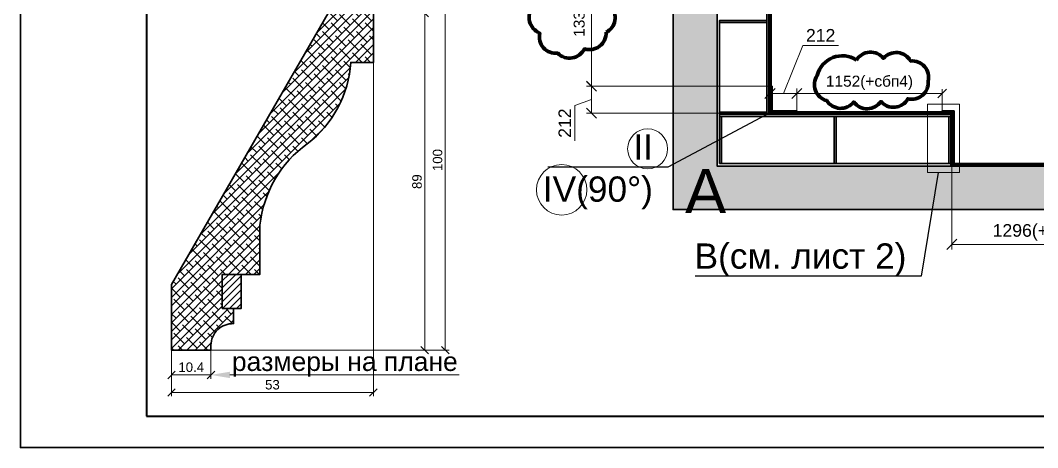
# Paper-space layout 'план по карнизу' of a CAD drawing. Header units: millimetres. Extents: x -88 to 2067, y 101 to 384.
# Drawn here: x -88 to 73.3, y 101 to 168.7 of the extents above; entities that cross this region are included whole.
import ezdxf
from ezdxf import colors
from ezdxf.entities.mleader import LeaderData, LeaderLine
from ezdxf.math import Vec2, Vec3

# ---------------------------------------------------------------- set-up
doc = ezdxf.new("R2010")
doc.units = ezdxf.units.MM
doc.layers.get('DEFPOINTS').update_dxf_attribs({"color": 106, "lineweight": 5})
for name, color, linetype, lineweight in [('A-Sect', 73, 'Continuous', 25), ('pechatnaya_ramka', 2, 'Continuous', 30), ('КАРНИЗ Пр_N221', 3, 'Continuous', 30), ('коррекция от 2013.04.17', 5, 'Continuous', 100), ('Линии Размерные и Текст', 1, 'Continuous', 5), ('Линии Штриховки и Заливка', 1, 'Continuous', 5), ('размеры', 1, 'Continuous', 5), ('толстая', 7, 'Continuous', 30), ('ШТАМП', 7, 'Continuous', 30)]:
    doc.layers.add(name, color=color, linetype=linetype, lineweight=lineweight)
doc.styles.get("Standard").update_dxf_attribs({"font": 'arial.ttf'})
doc.dimstyles.get("Standard").update_dxf_attribs({"dimscale": 0, "dimtxt": 2.5, "dimasz": 2, "dimexe": 1, "dimexo": 0, "dimgap": 0.75, "dimtad": 1, "dimdsep": 46, "dimtxsty": 'Standard', "dimblk": 'OBLIQUE', "dimcen": 1.5, "dimclrd": 256, "dimclre": 256, "dimclrt": 7, "dimazin": 0, "dimtfac": 1, "dimtmove": 1, "dimatfit": 3, "dimfxl": 1, "dimtolj": 1, "dimtzin": 0, "dimlwd": 5, "dimlwe": 5, "dimarcsym": 0})

# ---------------------------------------------------------------- blocks, each defined once
blk = doc.blocks.new('_OBLIQUE')
at = {"color": 0, "linetype": 'ByBlock'}
blk.add_line((-0.5, -0.5), (0.5, 0.5), dxfattribs=at)
blk = doc.blocks.new('*D16')
at = {"layer": 'DEFPOINTS', "color": 0, "transparency": 16777216}
for p in [(59.67709778175006, 145.8277141643457), (85.6011589056854, 145.8277141643427), (85.6011589056854, 133.2100007032052)]:
    blk.add_point(p, dxfattribs=at)
at = {"layer": 'Линии Размерные и Текст', "lineweight": 5, "transparency": 16777216}
for p, q in [((59.67709778175006, 145.8277141643457), (59.67709778175006, 132.4100007032052)), ((85.6011589056854, 145.8277141643427), (85.6011589056854, 132.4100007032052)), ((59.67709778175006, 133.2100007032052), (85.6011589056854, 133.2100007032052))]:
    blk.add_line(p, q, dxfattribs=at)
at = {"layer": 'Линии Размерные и Текст', "lineweight": 5, "transparency": 16777216, "xscale": 1.6, "yscale": 1.6, "zscale": 1.6, "rotation": 180}
blk.add_blockref('_OBLIQUE', (59.67709778175006, 133.2100007032052), dxfattribs=at)
at = {"layer": 'Линии Размерные и Текст', "lineweight": 5, "transparency": 16777216, "xscale": 1.6, "yscale": 1.6, "zscale": 1.6}
blk.add_blockref('_OBLIQUE', (85.6011589056854, 133.2100007032052), dxfattribs=at)
at = {"layer": 'Линии Размерные и Текст', "color": 7, "transparency": 16777216, "insert": (72.69920825832995, 135.121051180695), "char_height": 2, "attachment_point": 5}
blk.add_mtext('\\A1;1296(+мп)', dxfattribs=at)
blk = doc.blocks.new('*D17')
at = {"layer": 'DEFPOINTS', "color": 0, "transparency": 16777216}
for p in [(35.08160540671923, 157.1298901346117), (35.08160540671923, 154.346071716646), (58.12527666602902, 154.2260717166436)]:
    blk.add_point(p, dxfattribs=at)
at = {"layer": 'Линии Размерные и Текст', "lineweight": 5, "transparency": 16777216}
for p, q in [((35.08160540671923, 154.346071716646), (35.08160540671923, 157.8298901346117)), ((58.12527666602902, 157.1298901346117), (35.08160540671923, 157.1298901346117)), ((58.12527666602902, 154.2260717166436), (58.12527666602902, 157.8298901346117))]:
    blk.add_line(p, q, dxfattribs=at)
at = {"layer": 'Линии Размерные и Текст', "lineweight": 5, "transparency": 16777216, "xscale": 1.4, "yscale": 1.4, "zscale": 1.4, "rotation": 180}
blk.add_blockref('_OBLIQUE', (35.08160540671923, 157.1298901346117), dxfattribs=at)
at = {"layer": 'Линии Размерные и Текст', "lineweight": 5, "transparency": 16777216, "xscale": 1.4, "yscale": 1.4, "zscale": 1.4}
blk.add_blockref('_OBLIQUE', (58.12527666602902, 157.1298901346117), dxfattribs=at)
at = {"layer": 'Линии Размерные и Текст', "color": 7, "transparency": 16777216, "insert": (46.60344028495109, 158.8080279245162), "char_height": 1.75, "attachment_point": 5}
blk.add_mtext('\\A1;1152(+сбп4)', dxfattribs=at)
blk = doc.blocks.new('*D18')
at = {"layer": 'DEFPOINTS', "color": 0, "transparency": 16777216}
for p in [(30.83161407722974, 157.1298901346117), (30.83161407722974, 154.0172802969685), (35.08160540671923, 154.346071716646)]:
    blk.add_point(p, dxfattribs=at)
at = {"layer": 'Линии Размерные и Текст', "lineweight": 5, "transparency": 16777216}
for p, q in [((32.95660974197449, 157.1298901346117), (36.04815301222587, 164.7348237113042)), ((36.04815301222587, 164.7348237113042), (41.68062231645507, 164.7348237113042)), ((30.83161407722974, 154.0172802969685), (30.83161407722974, 157.9298901346118)), ((35.08160540671923, 157.1298901346117), (30.83161407722974, 157.1298901346117)), ((35.08160540671923, 154.346071716646), (35.08160540671923, 157.9298901346118))]:
    blk.add_line(p, q, dxfattribs=at)
at = {"layer": 'Линии Размерные и Текст', "lineweight": 5, "transparency": 16777216, "xscale": 1.6, "yscale": 1.6, "zscale": 1.6, "rotation": 180}
blk.add_blockref('_OBLIQUE', (30.83161407722974, 157.1298901346117), dxfattribs=at)
at = {"layer": 'Линии Размерные и Текст', "lineweight": 5, "transparency": 16777216, "xscale": 1.6, "yscale": 1.6, "zscale": 1.6}
blk.add_blockref('_OBLIQUE', (35.08160540671923, 157.1298901346117), dxfattribs=at)
at = {"layer": 'Линии Размерные и Текст', "color": 7, "transparency": 16777216, "insert": (38.86438766434048, 166.3389164807448), "char_height": 2, "attachment_point": 5}
blk.add_mtext('\\A1;212', dxfattribs=at)
blk = doc.blocks.new('*D19')
at = {"layer": 'DEFPOINTS', "color": 0, "transparency": 16777216}
for p in [(30.83161407721926, 158.2672676633021), (2.520619473500403, 154.0172712777733), (30.83161407682303, 154.0172712777733)]:
    blk.add_point(p, dxfattribs=at)
at = {"layer": 'Линии Размерные и Текст', "lineweight": 5, "transparency": 16777216}
for p, q in [((30.83161407721926, 158.2672676633021), (1.720619473500402, 158.2672676633021)), ((2.520619473500404, 158.2672676633021), (2.520619473500403, 154.0172712777733)), ((2.520619473500404, 156.1422694705377), (-0.08756606538088216, 155.2364328475681)), ((-0.08756606538088216, 155.2364328475681), (-0.0875660653808834, 149.6039635433389)), ((30.83161407682303, 154.0172712777733), (1.720619473500401, 154.0172712777733))]:
    blk.add_line(p, q, dxfattribs=at)
at = {"layer": 'Линии Размерные и Текст', "lineweight": 5, "transparency": 16777216, "xscale": 1.6, "yscale": 1.6, "zscale": 1.6}
for p, rotation in [((2.520619473500404, 158.2672676633021), 90), ((2.520619473500403, 154.0172712777733), 270)]:
    blk.add_blockref('_OBLIQUE', p, dxfattribs=dict(at, rotation=rotation))
at = {"layer": 'Линии Размерные и Текст', "color": 7, "transparency": 16777216, "insert": (-1.691658834821562, 152.4201981954535), "char_height": 2, "attachment_point": 5, "rotation": 90}
blk.add_mtext('\\A1;212', dxfattribs=at)
blk = doc.blocks.new('*D20')
at = {"layer": 'DEFPOINTS', "color": 0, "transparency": 16777216}
for p in [(2.520619473500404, 186.3109389226128), (30.83246982917615, 186.3109389226128), (30.83161407721926, 158.2672676633021)]:
    blk.add_point(p, dxfattribs=at)
at = {"layer": 'Линии Размерные и Текст', "lineweight": 5, "transparency": 16777216}
for p, q in [((30.83246982917615, 186.3109389226128), (1.820619473500403, 186.3109389226128)), ((2.520619473500398, 158.2672676633021), (2.520619473500404, 186.3109389226128)), ((30.83161407721926, 158.2672676633021), (1.8206194735004, 158.2672676633021))]:
    blk.add_line(p, q, dxfattribs=at)
at = {"layer": 'Линии Размерные и Текст', "lineweight": 5, "transparency": 16777216, "xscale": 1.4, "yscale": 1.4, "zscale": 1.4}
for p, rotation in [((2.520619473500404, 186.3109389226128), 90), ((2.520619473500398, 158.2672676633021), 270)]:
    blk.add_blockref('_OBLIQUE', p, dxfattribs=dict(at, rotation=rotation))
at = {"layer": 'Линии Размерные и Текст', "color": 7, "transparency": 16777216, "insert": (0.842481683595871, 172.2891032929575), "char_height": 1.75, "attachment_point": 5, "rotation": 90}
blk.add_mtext('\\A1;1334(сбп4)', dxfattribs=at)
blk = doc.blocks.new('*D12')
at = {"layer": 'DEFPOINTS', "color": 0, "transparency": 16777216}
for p in [(48.13207133385504, 89.00203517536289), (61.68779862500287, 89.00203517536289), (5.213191875166558, -5.669807023878093e-08)]:
    blk.add_point(p, dxfattribs=at)
at = {"layer": 'размеры', "lineweight": 5, "transparency": 16777216}
for p, q in [((48.13207133385504, 89.00203517536289), (62.68779862500287, 89.00203517536289)), ((61.68779862500285, -5.669808623673499e-08), (61.68779862500287, 89.00203517536289)), ((5.213191875166558, -5.669807023878093e-08), (62.68779862500285, -5.669808652001194e-08))]:
    blk.add_line(p, q, dxfattribs=at)
at = {"layer": 'размеры', "lineweight": 5, "transparency": 16777216, "xscale": 2, "yscale": 2, "zscale": 2}
for p, rotation in [((61.68779862500287, 89.00203517536289), 90), ((61.68779862500285, -5.669808623673499e-08), 270)]:
    blk.add_blockref('_OBLIQUE', p, dxfattribs=dict(at, rotation=rotation))
at = {"layer": 'размеры', "color": 7, "transparency": 16777216, "insert": (59.66136615569862, 44.50101755933241), "char_height": 2.5, "attachment_point": 5, "rotation": 90}
blk.add_mtext('\\A1;89', dxfattribs=at)
blk = doc.blocks.new('*D13')
at = {"layer": 'DEFPOINTS', "color": 0, "transparency": 16777216}
for p in [(42.75394840154058, 100.4020344328169), (5.213191875166558, -5.669807023878093e-08), (67.1181069169902, -5.669808777501614e-08)]:
    blk.add_point(p, dxfattribs=at)
at = {"layer": 'размеры', "lineweight": 5, "transparency": 16777216}
for p, q in [((42.75394840154058, 100.4020344328169), (68.11810691699023, 100.4020344328169)), ((67.11810691699023, 100.4020344328169), (67.1181069169902, -5.669808777501614e-08)), ((5.213191875166558, -5.669807023878093e-08), (68.1181069169902, -5.669808805829308e-08))]:
    blk.add_line(p, q, dxfattribs=at)
at = {"layer": 'размеры', "lineweight": 5, "transparency": 16777216, "xscale": 2, "yscale": 2, "zscale": 2}
for p, rotation in [((67.11810691699023, 100.4020344328169), 90), ((67.1181069169902, -5.669808777501614e-08), 270)]:
    blk.add_blockref('_OBLIQUE', p, dxfattribs=dict(at, rotation=rotation))
at = {"layer": 'размеры', "color": 7, "transparency": 16777216, "insert": (65.09167444768597, 50.20101718805944), "char_height": 2.5, "attachment_point": 5, "rotation": 90}
blk.add_mtext('\\A1;100', dxfattribs=at)
blk = doc.blocks.new('*D14')
at = {"layer": 'DEFPOINTS', "color": 0, "transparency": 16777216}
for p in [(48.13207133385504, 89.00203517536289), (-5.21319323827629, -4.598632585839368e-11), (-5.213193238276291, -11.1751991954888)]:
    blk.add_point(p, dxfattribs=at)
at = {"layer": 'размеры', "lineweight": 5, "transparency": 16777216}
for p, q in [((48.13207133385504, 89.00203517536289), (48.13207133385503, -12.1751991954888)), ((-5.21319323827629, -4.598632585839368e-11), (-5.213193238276291, -12.1751991954888)), ((48.13207133385503, -11.1751991954888), (-5.213193238276291, -11.1751991954888))]:
    blk.add_line(p, q, dxfattribs=at)
at = {"layer": 'размеры', "lineweight": 5, "transparency": 16777216, "xscale": 2, "yscale": 2, "zscale": 2, "rotation": 180}
blk.add_blockref('_OBLIQUE', (-5.213193238276291, -11.1751991954888), dxfattribs=at)
at = {"layer": 'размеры', "lineweight": 5, "transparency": 16777216, "xscale": 2, "yscale": 2, "zscale": 2}
blk.add_blockref('_OBLIQUE', (48.13207133385503, -11.1751991954888), dxfattribs=at)
at = {"layer": 'размеры', "color": 7, "transparency": 16777216, "insert": (21.45943904778937, -9.147914065884436), "char_height": 2.5, "attachment_point": 5}
blk.add_mtext('\\A1;53', dxfattribs=at)
blk = doc.blocks.new('*D15')
at = {"layer": 'DEFPOINTS', "color": 0, "transparency": 16777216}
for p in [(5.21319323827629, 4.598632585839368e-11), (-5.21319323827629, -4.598632585839368e-11), (5.21319323827629, -6.541837023215919)]:
    blk.add_point(p, dxfattribs=at)
at = {"layer": 'Линии Размерные и Текст', "lineweight": 5, "transparency": 16777216}
for p, q in [((5.21319323827629, 4.598632585839368e-11), (5.213193238276289, -7.541837023215919)), ((-5.21319323827629, -4.598632585839368e-11), (-5.213193238276291, -7.541837023215919)), ((-5.21319323827629, -6.541837023215919), (5.21319323827629, -6.541837023215919))]:
    blk.add_line(p, q, dxfattribs=at)
at = {"layer": 'Линии Размерные и Текст', "lineweight": 5, "transparency": 16777216, "xscale": 2, "yscale": 2, "zscale": 2, "rotation": 180}
blk.add_blockref('_OBLIQUE', (-5.21319323827629, -6.541837023215919), dxfattribs=at)
at = {"layer": 'Линии Размерные и Текст', "lineweight": 5, "transparency": 16777216, "xscale": 2, "yscale": 2, "zscale": 2}
blk.add_blockref('_OBLIQUE', (5.21319323827629, -6.541837023215919), dxfattribs=at)
at = {"layer": 'Линии Размерные и Текст', "color": 7, "transparency": 16777216, "insert": (1.240832018610846e-16, -4.51540455391169), "char_height": 2.5, "attachment_point": 5}
blk.add_mtext('\\A1;10.4', dxfattribs=at)
blk = doc.blocks.new('*D10')
at = {"layer": 'DEFPOINTS', "color": 0, "transparency": 16777216}
for p in [(5.21319323827629, 4.598632585839368e-11), (124.5296855185043, 4.598632585839368e-11), (124.5296855185043, -6.541837023215919)]:
    blk.add_point(p, dxfattribs=at)
at = {"layer": 'Линии Размерные и Текст', "lineweight": 5, "transparency": 16777216}
for p, q in [((5.21319323827629, 4.598632585839368e-11), (5.213193238276289, -7.541837023215919)), ((10.21319323827629, -6.541837023215919), (70.78877153013633, -6.541837023215919))]:
    blk.add_line(p, q, dxfattribs=at)
at = {"layer": 'Линии Размерные и Текст', "transparency": 16777216}
blk.add_solid([(10.21319323827629, -5.708503689882586), (10.21319323827629, -7.375170356549252), (5.21319323827629, -6.541837023215919)], dxfattribs=at)
at = {"layer": 'Линии Размерные и Текст', "color": 7, "transparency": 16777216, "insert": (40.57765283982255, -3.754707122195629), "char_height": 5, "attachment_point": 5}
blk.add_mtext('\\A1;размеры на плане', dxfattribs=at)
blk = doc.blocks.new('_None')
blk = doc.blocks.new('*U33')
at = {"layer": 'Линии Размерные и Текст'}
h = blk.add_hatch(color=190, dxfattribs=at)
h.dxf.hatch_style = 1
h.paths.add_polyline_path([(755.162211612329, 12326.99999999998), (755.162211612329, 12140.99999999999), (3063.162211612322, 12140.99999999999), (3063.162211612322, 12699.99999999997), (2902.162211612329, 12699.99999999998), (2902.162211612314, 12326.99999999998)])
h.paths.add_polyline_path([(3063.162211612322, 12699.99999999997), (3063.162211612322, 12494.99999999997), (7313.162211612291, 12494.99999999998), (7313.162211612291, 10911.99999999997), (10455.16221161229, 10911.99999999998), (10455.16221161232, 7398.999999999974), (10021.16221161233, 7398.999999999975), (10021.16221161228, 2902.999999999976), (12174.16221161231, 2902.999999999976), (12174.16221161231, 1592.760409280073), (12180.16544413545, 1586.757176553738), (12174.16221161231, 1586.757176553741), (12174.16221161233, -264.9999999999691), (8408.644540956191, -264.9999999999766), (8408.644540956191, -613.0000000000258), (12519.16221161233, -613.0000000000302), (12519.1622116123, 3107.999999999974), (10226.16221161227, 3107.999999999982), (10226.16221161233, 7194.000000000001), (10779.16221161233, 7193.999999999997), (10779.16221161229, 11116.99999999997), (7518.162211612293, 11116.99999999998), (7518.162211612294, 12699.99999999997)])
h = blk.add_hatch(color=190, dxfattribs=at)
h.dxf.hatch_style = 1
h.paths.add_polyline_path([(12153.73582520078, 2882.573613588422), (12153.73582520078, 1613.186795691629), (12164.13988656037, 1602.782734332002), (12164.13988656052, 2892.977674948162)])
h = blk.add_hatch(color=190, dxfattribs=at)
h.dxf.hatch_style = 1
h.paths.add_polyline_path([(11738.22200894555, 1613.18356296534), (11748.64882551204, 1602.756746398802), (12164.14800178636, 1602.774619106028), (12153.7390579271, 1613.183562965294)])
h = blk.add_hatch(color=190, dxfattribs=at)
h.dxf.hatch_style = 1
h.paths.add_polyline_path([(11738.22200894549, 1613.183562965406), (11738.22200894548, 1601.183562965351), (11738.2226489208, 1601.183562965351), (11738.22265941154, 1519.183562965351), (11748.61899577454, 1519.183562965351), (11748.61899577454, 1602.786576136319)])
h.paths.add_polyline_path([(11748.61899577454, 1602.786576136374), (11748.61899577454, 1519.183562965351), (11754.61899577452, 1519.183562965351), (11754.61899577452, 1596.786576136388)])
h = blk.add_hatch(color=190, dxfattribs=at)
h.dxf.hatch_style = 1
h.paths.add_polyline_path([(11748.64882551205, 1602.756746398802), (11754.64856743853, 1596.757004472297), (12164.13988656037, 1596.774618751401), (12164.13988656037, 1602.774618756952)])
h = blk.add_hatch(color=190, dxfattribs=at)
h.dxf.hatch_style = 1
h.paths.add_polyline_path([(11764.66221641591, 1586.75717655378), (11764.66221641579, 450.9999999998647), (11764.66221641571, -244.9999999976162), (11780.6622164157, -244.9999999976117), (11780.6622164157, -228.9999999976121), (11780.6622164158, 662.8787814851632), (11780.6622164158, 678.8787814851632), (11780.66221641589, 1570.757562968003), (11780.66221641589, 1586.757176553778)])
h.paths.add_polyline_path([(11780.6622164157, -228.9999999976121), (11780.6622164157, -244.9999999976117), (12154.16221160982, -244.9999999976569), (12154.16221160982, -228.9999999976581)])
h = blk.add_hatch(color=190, dxfattribs=at)
h.dxf.hatch_style = 1
h.paths.add_polyline_path([(11780.66221641589, 1586.757176553778), (11780.66221641589, 1570.757562968003), (12154.16221160997, 1570.757562967959), (12154.16221160997, 1586.75717655374)])
h = blk.add_hatch(color=190, dxfattribs=at)
h.dxf.hatch_style = 1
h.paths.add_polyline_path([(11744.22200894547, 1519.183562965349), (11744.22200894535, 366.9999999998263), (11754.61899577451, 366.999999999892), (11754.61899577452, 1519.183562965349)])
h = blk.add_hatch(color=190, dxfattribs=at)
h.dxf.hatch_style = 1
h.paths.add_polyline_path([(11780.6622164158, 678.8787814851632), (11780.6622164158, 662.8787814851632), (12154.16221160988, 662.8787814851191), (12154.16221160988, 678.8787814851196)])
h = blk.add_hatch(color=190, dxfattribs=at)
h.dxf.hatch_style = 1
h.paths.add_polyline_path([(11738.22200894535, 366.999999999859), (11738.22201943609, 285.000004982872), (11738.22201333653, 218.6829712335777), (11748.61899577451, 215.1976916357478), (11748.61899577451, 366.999999999925)])
h.paths.add_polyline_path([(11738.22200894535, 218.6829727055892), (11738.22200894535, 170.940202669402), (11748.61899577451, 160.5432158402443), (11748.61899577451, 215.1976916357478)])
h = blk.add_hatch(color=190, dxfattribs=at)
h.dxf.hatch_style = 1
h.paths.add_polyline_path([(11748.61899577451, 366.999999999925), (11748.61899577451, 160.5432158402443), (11754.61899577451, 154.5432158402484), (11754.61899577451, 366.9999999999634)])
h = blk.add_hatch(color=190, dxfattribs=at)
h.dxf.hatch_style = 1
h.paths.add_polyline_path([(10139.97864864693, 164.9402026518305), (10139.97864864701, 154.5432211220734), (11542.16221161255, 154.5432211221789), (11542.16221161261, 164.9402026665286)])
h = blk.add_hatch(color=190, dxfattribs=at)
h.dxf.hatch_style = 1
h.paths.add_polyline_path([(11542.16221161265, 170.9402026669227), (11542.16221161258, 160.5004336744998), (11748.61985628464, 160.5423553301175), (11738.22200894784, 170.9402026669204)])
h = blk.add_hatch(color=190, dxfattribs=at)
h.dxf.hatch_style = 1
h.paths.add_polyline_path([(10291.46015345008, 144.4999951965569), (10291.46015345008, 128.4999951965601), (10307.46015345008, 128.4999951965601), (11020.06118493289, 128.4999951965606), (11036.06118493289, 128.4999951965606), (11748.66221641571, 128.4999951965556), (11764.66221641575, 128.499995196554), (11764.66221641575, 144.499995199044)])
h.paths.add_polyline_path([(11020.06118493289, 128.4999951965606), (11020.06118493289, -244.999999997553), (11036.06118493289, -244.999999997553), (11036.06118493289, 128.4999951965606)])
h = blk.add_hatch(color=190, dxfattribs=at)
h.dxf.hatch_style = 1
h.paths.add_polyline_path([(11542.16221161258, 160.5004336744998), (11542.16221161255, 154.5432211227028), (11754.61899049205, 154.5432211227026), (11748.61985628464, 160.5423553301175)])
h = blk.add_hatch(color=190, dxfattribs=at)
h.dxf.hatch_style = 1
h.paths.add_polyline_path([(11748.66221641571, 128.4999951965556), (11748.66221641571, -244.999999997558), (11764.66221641571, -244.9999999976162), (11764.66221641575, 128.499995196554)])
at = {"layer": 'толстая'}
for p, q in [((12174.13281203568, 1592.78980885672), (12174.13281203568, 2902.97060042332)), ((12153.73582520078, 2882.573613588422), (12153.73582520078, 1613.186795691629)), ((12164.13988656052, 2892.977674948168), (12164.13988656037, 1596.774618751401)), ((11738.22200894555, 1613.18356296534), (12153.73582520078, 1613.186795691629)), ((11764.64839535701, 1586.757176553783), (11738.22200894555, 1613.18356296534)), ((11738.22200894549, 1613.183562965419), (11738.22200894546, 1519.183562965351)), ((11758.61899577454, 1592.786576136371), (11738.22200894549, 1613.183562965419)), ((12153.73582520078, 1613.186795691629), (12164.13988656037, 1602.782734332018)), ((12153.73582520078, 1613.186795691629), (12164.13988656037, 1602.782734332006)), ((11748.61899577454, 1519.183562965349), (11748.61899577454, 1602.786576136374)), ((12164.14667604156, 1602.774619049001), (11748.6488255121, 1602.756746398802)), ((11754.61899577451, 154.5432158402466), (11754.61899577452, 1596.786576136371)), ((12174.14739960374, 1596.775049224819), (11754.64856743862, 1596.757004472297)), ((11764.66221641591, 1586.75717655378), (11764.64839535704, 1586.757176553783)), ((11764.64839535704, 1586.757176553783), (11764.64839535704, 1435.183562965351)), ((11764.66221641579, 450.9999999998647), (11764.66221641591, 1586.75717655378)), ((12174.13281203568, 1592.789808856699), (12174.14757166385, 1592.77504922852)), ((12174.1471415136, 1602.775049219268), (12174.13293171542, 1602.775048608033)), ((11738.22200894546, 1519.183562965351), (11754.61899577452, 1519.183562965351)), ((11744.22200894547, 1519.183562965349), (11744.22200894535, 366.999999999859)), ((11754.61899577452, 1519.183562965349), (11744.22200894547, 1519.183562965349)), ((11764.61899048952, 450.999999999859), (11764.61899048963, 1435.183562965349)), ((11764.64839535704, 1435.183562965351), (11764.64839535693, 450.999999999859)), ((11764.61899048952, 450.9999999998647), (11764.61911019084, 450.9999999998647)), ((11764.61911019084, 450.9999999998647), (11764.64839535693, 450.9999999998647)), ((11764.64839535693, 450.9999999998647), (11764.66221641579, 450.9999999998647)), ((11738.22200894535, 366.999999999859), (11754.61899577452, 366.9999999999634)), ((11744.22200894535, 366.999999999859), (11754.61899577452, 366.999999999859)), ((11748.61899577451, 366.999999999859), (11748.61899577451, 160.5423552059203)), ((11542.16221161255, 164.9402026670525), (10139.97864864696, 164.9402026524615)), ((11542.16221161265, 170.9402026669227), (11542.16221161255, 154.5432211227028)), ((11738.22200894784, 170.9402026669204), (11542.16221161265, 170.9402026669227)), ((11764.64839535938, 144.5138162553751), (11738.22200894784, 170.9402026669204)), ((5861.824941296569, 154.543221122706), (11754.61899049205, 154.5432211227026)), ((10291.46015345008, 144.4999951965569), (11764.66221641571, 144.499995199044)), ((11748.61985628464, 160.5423553301175), (11542.16116948292, 160.5004334628929)), ((11748.66221641571, 128.4999951965556), (11764.66221641575, 128.499995196554))]:
    blk.add_line(p, q, dxfattribs=at)
for points in [[(3063.162211612322, 12494.99999999997), (7313.162211612291, 12494.99999999998), (7313.162211612291, 10911.99999999997), (10455.16221161229, 10911.99999999998), (10455.16221161233, 7398.999999999974), (10021.16221161233, 7398.999999999975), (10021.16221161228, 2902.999999999976), (12174.16221161231, 2902.999999999975), (12174.16221161233, -264.9999999999707), (8408.644540956191, -264.9999999999743), (8408.644540956191, -613.0000000000263), (12519.16221161233, -613.0000000000261), (12519.1622116123, 3107.999999999972), (10226.16221161227, 3107.999999999972), (10226.16221161233, 7194.000000000001), (10779.16221161233, 7193.999999999997), (10779.16221161229, 11116.99999999997), (7518.162211612293, 11116.99999999998), (7518.162211612294, 12699.99999999997), (3063.162211612322, 12699.99999999997)], [(12174.13293171542, 2902.970720103076), (10021.13293171538, 2902.970720103078), (10021.13293171543, 7399.029279896869), (10455.13293171543, 7399.029279896869), (10455.1329317154, 10911.97072010308), (7396.478200381245, 10911.97072010309), (7396.478200381245, 10912.00000000002), (7396.507480278142, 10911.99999999997), (10455.16221161229, 10911.99999999997), (10455.16221161233, 7398.999999999974), (10021.16221161233, 7398.999999999974), (10021.16221161228, 2902.999999999976), (12174.16221161231, 2902.999999999971), (12174.16221161231, 1592.760409280073), (12174.13293171542, 1592.789689176967)]]:
    blk.add_lwpolyline(points, close=True, dxfattribs=at)
for points in [[(10226.16221161233, 7194.000000000001), (10226.16221161232, 4285.999999999992), (10226.16221161227, 3107.999999999972), (12519.1622116123, 3107.999999999972), (12519.16221161233, -613.0000000000249), (8407.162211612329, -613.0000000000263)], [(11738.22200894555, 1613.18356296534), (12153.73905792712, 1613.183562965294)], [(10307.46015345008, 128.4999951965601), (11020.06118493289, 128.4999951965606), (11020.06118493289, -244.999999997553), (11036.06118493289, -244.999999997553), (11036.06118493289, 128.4999951965606), (11748.66221641571, 128.4999951965556), (11748.66221641571, -244.999999997558), (11764.66221641571, -244.9999999976162), (11780.6622164157, -244.9999999976117), (12154.16221160982, -244.9999999976569), (12154.16221160982, -228.9999999976594), (11780.6622164157, -228.9999999976121), (11780.6622164158, 662.8787814851632), (11780.6622164158, 678.8787814851632), (11780.66221641589, 1570.757562968003), (11780.66221641589, 1586.757562968004), (11764.66221641591, 1586.757562968005), (11764.66221641591, 1586.75717655378), (12154.16221160997, 1586.75717655374), (12174.16221161231, 1586.757176553738), (12174.16221161233, -264.9999999999707), (8407.162211612329, -264.9999999999759)], [(11780.66221641586, 1570.757562968003), (12154.16221160997, 1570.757562967959), (12154.16221160997, 1586.75717655374), (12154.16221160997, 1586.75756296796), (11780.66221641586, 1586.757562968004)], [(12154.16221160982, 678.8788395955369), (12154.16221160982, 1570.757415803693)], [(12174.13293171542, 1592.789689176975), (12174.13281203568, 1592.78980885673)], [(11764.61911019096, 1435.183562965351), (11764.64839535704, 1435.183562965351)], [(11764.64909205772, 1445.683562964749), (11764.66221641585, 1445.683562964747)], [(11780.66221641577, 678.8787814851632), (12154.16221160988, 678.8787814851196), (12154.16221160988, 662.8787814851191), (11780.66221641577, 662.8787814851632)], [(12154.16221160982, -228.999977486397), (12154.16221160982, 662.8787624936465)], [(11764.66221641571, -244.9999999976162), (11764.66221641579, 450.9999999998647)], [(11738.22200894535, 170.9402026693979), (11738.22200894535, 366.999999999859)], [(10057.97864864688, 144.5431014214485), (10057.97864864688, 144.5138162553797), (10139.97864864689, 144.5138162553751), (11542.16221161265, 144.5138162553751)], [(11020.06118493289, 128.4999951965606), (11036.06118493289, 128.4999951965606)], [(11542.16221161253, 144.5431014214444), (11542.16221161253, 144.5138162553751), (11764.64839535938, 144.5138162553749)], [(11780.6622164157, -244.9999999976117), (11780.6622164157, -228.9999999976121)], [(11036.06118493289, -244.999999997553), (11748.66181312977, -244.999999997558)]]:
    blk.add_lwpolyline(points, dxfattribs=at)
blk = doc.blocks.new('линия где')
at = {"layer": 'Линии Размерные и Текст'}
h = blk.add_hatch(dxfattribs=at)
h.set_pattern_fill('ANSI31', color=256, scale=0.4099999999999999)
h.set_pattern_definition([(45, (-463.5352777237292, -141.2782711622075), (-0.9204762524095879, 0.9204762524095881), [])])
h.paths.add_polyline_path([(13.21319323811622, 20.00000000011511), (8.213193238116219, 20.00000000011511), (8.213193238116219, 11.00000000011511), (13.21319323811622, 11.00000000011511)])
at = {"layer": 'Линии Штриховки и Заливка'}
h = blk.add_hatch(dxfattribs=at)
h.set_pattern_fill('ANSI38', color=256, scale=0.5, style=0)
h.set_pattern_definition([(45, (-7161.771432210272, -8281.612262109427), (-1.122532015133644, 1.122532015133644), []), (135, (-7161.771432210272, -8281.612262109427), (-3.367596045400932, 1.122532015133644), [3.96875, -2.38125])])
edge = h.paths.add_edge_path()
edge.add_line((-5.213193238276347, 17.32050801904217), (-5.21319323827629, -4.871480996371247e-11))
edge.add_line((-5.21319323827629, -4.865796654485166e-11), (5.21319323827538, 4.416733645484783e-11))
edge.add_line((5.21319323827538, 4.416733645484783e-11), (5.21319323827629, 1.207305313295876))
edge.add_arc((10.9633535303638, 1.252210884812825), 5.750335633252479, 87.50983781484962, 180.4474392522804, ccw=False)
edge.add_line((11.21319323824719, 6.997116455439539), (11.21319323820711, 11.00000000011511))
edge.add_line((11.21319323820711, 11.00000000011511), (8.213193238116219, 11.00000000011511))
edge.add_line((8.213193238116219, 11.00000000011511), (8.213193238116276, 20.00000000011511))
edge.add_line((8.213193238116276, 20.00000000011511), (18.17017680026674, 20.00000000018605))
edge.add_line((18.17017680026674, 20.00000000018605), (18.17017680015124, 33.00000000028609))
edge.add_arc((48.22074929486905, 29.91599642471266), 30.20840918212084, 125.52981306623269, 174.1404136432666, ccw=False)
edge.add_arc((12.85344716795174, 77.85905139069399), 29.3756141787219, 307.3272554717596, 356.3715813157201)
edge.add_line((42.17017679977289, 76.00000000038068), (48.13207549264189, 76.00000000043525))
edge.add_line((48.13207549264189, 76.00000000043525), (48.13207549251183, 89.00204102930599))
edge.add_line((48.13207549251183, 89.00204102930599), (42.75395220989049, 89.00204102930599))
edge.add_line((42.75395220989049, 89.00204102930599), (42.75395220988958, 100.4020410293038))
edge.add_line((42.75395220988958, 100.4020410293038), (-5.213193238276347, 17.32050801904217))
at = {"layer": 'КАРНИЗ Пр_N221', "ltscale": 100}
blk.add_lwpolyline([(48.13207549251092, 89.00204102930599), (42.75395220988958, 89.00204102930599), (42.75395220988958, 100.4020410293056), (36.17215914106055, 89.00204102918957)], dxfattribs=at)
for points in [[(11.21319323820688, 11.00000000011511), (11.21319323824719, 6.997116455439539, 0.424694835439427), (5.21319323827629, 1.297116456337392), (5.21319323827629, 4.598632585839368e-11), (-5.21319323827629, -4.598632585839368e-11), (-5.21319323827629, 17.32050801904404), (36.17215914106055, 89.00204102918957)], [(42.75395220988958, 89.00204102925323), (48.13207549251092, 89.00204102930599), (48.13207549264189, 76.00000000043525), (42.17017679977289, 76.00000000038068, -0.2173238176056215), (30.66584247340506, 54.50000000029337, 0.2153427652048365), (18.17017680015124, 33.00000000028609), (18.17017680026765, 20.00000000018787), (11.21319323811622, 20.00000000011511)]]:
    blk.add_lwpolyline(points, format="xyb", dxfattribs=at)
blk.add_lwpolyline([(13.21319323811622, 20.00000000011511), (8.213193238116219, 20.00000000011511), (8.213193238116219, 11.00000000011511), (13.21319323811622, 11.00000000011511)], close=True, dxfattribs=at)
at = {"layer": 'Линии Размерные и Текст'}
dim = blk.add_linear_dim(base=(124.5296855185043, -6.541837023215919), p1=(5.21319323827629, 4.598632585839368e-11), p2=(124.5296855185043, 4.598632585839368e-11), text='размеры на плане', dimstyle='Standard', override={"dimscale": 1, "dimtxt": 5, "dimasz": 5, "dimdec": 1, "dimblk2": 'None', "dimsah": 1, "dimse2": 1, "dimsd2": 1}, dxfattribs=at)
dim.commit()
dim.dimension.update_dxf_attribs({"geometry": '*D10', "text_midpoint": (40.57765283982255, -7.698772606506679), "dimtype": 128})
dim = blk.add_linear_dim(base=(5.21319323827629, -6.541837023215919), p1=(-5.21319323827629, -4.598632585839368e-11), p2=(5.21319323827629, 4.598632585839368e-11), dimstyle='Standard', override={"dimscale": 1, "dimdec": 1}, dxfattribs=at)
dim.commit()
dim.dimension.update_dxf_attribs({"geometry": '*D15', "text_midpoint": (1.240832018610846e-16, -4.51540455391169)})
at = {"layer": 'размеры'}
for base, p1, p2, picture, middle in [((67.1181069169902, -5.669808777501614e-08), (42.75394840154058, 100.4020344328169), (5.213191875166558, -5.669807023878093e-08), '*D13', (65.09167444768597, 50.20101718805944)), ((61.68779862500287, 89.00203517536289), (5.213191875166558, -5.669807023878093e-08), (48.13207133385504, 89.00203517536289), '*D12', (59.66136615569862, 44.50101755933241))]:
    dim = blk.add_linear_dim(base=base, p1=p1, p2=p2, angle=90, dimstyle='Standard', override={"dimscale": 1, "dimdec": 0, "dimlfac": 1}, dxfattribs=at)
    dim.commit()
    dim.dimension.update_dxf_attribs({"geometry": picture, "text_midpoint": middle})
dim = blk.add_linear_dim(base=(-5.213193238276291, -11.1751991954888), p1=(48.13207133385504, 89.00203517536289), p2=(-5.21319323827629, -4.598632585839368e-11), dimstyle='Standard', override={"dimscale": 1, "dimdec": 0, "dimlfac": 1}, dxfattribs=at)
dim.commit()
dim.dimension.update_dxf_attribs({"geometry": '*D14', "text_midpoint": (21.45943904778937, -9.147914065884436)})

psp = doc.layouts.new('план по карнизу')

# ---------------------------------------------------------------- linework, layer by layer
at = {"layer": 'pechatnaya_ramka'}
psp.add_lwpolyline([(-88.00115613155407, 384.348466104334), (321.9333675931967, 384.348466104334), (321.9333675931967, 100.998397843777), (-88.00115613155407, 100.998397843777)], close=True, dxfattribs=at)
at = {"layer": 'коррекция от 2013.04.17'}
for points in [[(4.847710775785345, 166.8149833130974, -0.52056705), (1.422967561267796, 164.1907423716434, -0.52056705), (1.422967561267796, 164.1907423716434, -0.52056705), (-2.800881901605862, 163.5061590144933, -0.52056705), (-2.800881901605862, 163.5061590144933, -0.52056705), (-5.654832071875718, 166.7008851390969, -0.52056705), (-5.654832071875718, 166.7008851390969, -0.52056705), (-6.682256541328571, 170.922491986279, -0.52056705), (-6.682256541328571, 170.922491986279, -0.52056705), (-6.453938320230919, 175.258197007462, -0.52056705), (-6.453938320230919, 175.258197007462, -0.52056705), (-4.056619575165314, 178.7952176540675, -0.52056705), (-4.056619575165314, 178.7952176540675, -0.52056705), (-0.403563156540258, 180.9630687429458, -0.52056705), (-0.403563156540258, 180.9630687429458, -0.52056705), (3.363654881128241, 179.0234111586423, -0.52056705), (3.363654881128241, 179.0234111586423, -0.52056705), (5.418498803042893, 175.258197007462, -0.52056705), (5.418498803042893, 175.258197007462, -0.52056705), (5.532655405097104, 170.922491986279, -0.52056705), (5.532655405097104, 170.922491986279, -0.52056705)], [(44.54387054877498, 162.4091792991258, -0.52056705), (48.82628835885679, 162.6945228323407, -0.52056705), (48.82628835885679, 162.6945228323407, -0.52056705), (53.10870616893772, 162.266510375945, -0.52056705), (53.10870616893772, 162.266510375945, -0.52056705), (55.89227799634045, 159.0564013141334, -0.52056705), (55.89227799634045, 159.0564013141334, -0.52056705), (52.68046589302685, 156.2743075521434, -0.52056705), (52.68046589302685, 156.2743075521434, -0.52056705), (48.39804808294502, 155.8462950957482, -0.52056705), (48.39804808294502, 155.8462950957482, -0.52056705), (44.11563027286411, 155.7749592124446, -0.52056705), (44.11563027286411, 155.7749592124446, -0.52056705), (39.8332124627832, 155.9889668623555, -0.52056705), (39.8332124627832, 155.9889668623555, -0.52056705), (38.33436648010411, 159.9837649536544, -0.52056705), (38.33436648010411, 159.9837649536544, -0.52056705)]]:
    psp.add_lwpolyline(points, format="xyb", close=True, dxfattribs=at)
at = {"layer": 'Линии Размерные и Текст'}
psp.add_line((59.91681397350908, 145.9472687008158), (59.59674777483508, 145.6272716391587), dxfattribs=at)
psp.add_lwpolyline([(55.82421311489998, 155.4395739350564), (60.90014609076843, 155.4395739350564), (60.90014609076843, 144.6008884243131), (55.82421311489998, 144.6008884243131)], close=True, dxfattribs=at)
for centre, radius in [((11.43889443658513, 148.3444385102135), 3.170470212979126), ((-2.185851656244267, 141.8606698575313), 4)]:
    psp.add_circle(centre, radius, dxfattribs=at)
at = {"layer": 'ШТАМП'}
psp.add_lwpolyline([(-88.00115613155407, 100.998397843777), (321.9333675931967, 100.998397843777), (321.9333675931967, 384.348466104334), (-88.00115613155407, 384.348466104334)], close=True, dxfattribs=at)
at = {"layer": 'ШТАМП', "lineweight": 40}
psp.add_lwpolyline([(-68.00115613155407, 105.998397843777), (316.9333675931967, 105.998397843777), (316.9333675931967, 379.348466104334), (-68.00115613155407, 379.348466104334)], close=True, dxfattribs=at)

# ---------------------------------------------------------------- block references
at = {"layer": 'A-Sect', "color": 73, "linetype": 'Continuous', "lineweight": 25, "xscale": 0.02, "yscale": 0.02, "zscale": 0.02, "rotation": 270}
psp.add_blockref('*U33', (27.74160540672209, 389.1105118955531), dxfattribs=at)
at = {"layer": 'Линии Размерные и Текст', "xscale": 0.6, "yscale": 0.6, "zscale": 0.6}
psp.add_blockref('линия где', (-60.91514671486038, 116.4488507084934), dxfattribs=at)

# ---------------------------------------------------------------- texts
at = {"layer": 'Линии Размерные и Текст'}
psp.add_text('А', height=7, dxfattribs=at).set_placement((17.36790410509303, 138.1608979908026))

# ---------------------------------------------------------------- dimensions: what is measured, and where the dimension line sits
dim = psp.add_linear_dim(base=(2.520619473500404, 186.3109389226128), p1=(30.83161407721926, 158.2672676633021), p2=(30.83246982917615, 186.3109389226128), angle=90, text='1334(сбп4)', dimstyle='Standard', override={"dimscale": 0.7, "dimdec": 0, "dimlfac": 50, "dimpost": '<>'}, dxfattribs=at)
dim.commit()
dim.dimension.update_dxf_attribs({"geometry": '*D20', "text_midpoint": (0.842481683595871, 172.2891032929575)})
dim = psp.add_linear_dim(base=(30.83161407722974, 157.1298901346117), p1=(35.08160540671923, 154.346071716646), p2=(30.83161407722974, 154.0172802969685), dimstyle='Standard', override={"dimscale": 0.8, "dimdec": 0, "dimlfac": 50, "dimpost": '<>'}, dxfattribs=at)
dim.commit()
dim.dimension.update_dxf_attribs({"geometry": '*D18', "text_midpoint": (36.64815301222588, 164.7348237113042), "dimtype": 160})
for base, p1, p2, text, override, picture, middle in [((35.08160540671923, 157.1298901346117), (58.12527666602902, 154.2260717166436), (35.08160540671923, 154.346071716646), '<>(+сбп4)', {"dimscale": 0.7, "dimdec": 0, "dimlfac": 50, "dimpost": '<>'}, '*D17', (46.60344028495109, 157.1298901346117)), ((85.6011589056854, 133.2100007032052), (59.67709778175006, 145.8277141643457), (85.6011589056854, 145.8277141643427), '<>(+мп)', {"dimscale": 0.8, "dimdec": 0, "dimlfac": 50, "dimpost": '<>'}, '*D16', (72.69920825832995, 133.2100007032052))]:
    dim = psp.add_linear_dim(base=base, p1=p1, p2=p2, text=text, dimstyle='Standard', override=override, dxfattribs=at)
    dim.commit()
    dim.dimension.update_dxf_attribs({"geometry": picture, "text_midpoint": middle, "dimtype": 160})
dim = psp.add_linear_dim(base=(2.520619473500403, 154.0172712777733), p1=(30.83161407721926, 158.2672676633021), p2=(30.83161407682303, 154.0172712777733), angle=90, dimstyle='Standard', override={"dimscale": 0.8, "dimdec": 0, "dimlfac": 50, "dimpost": '<>'}, dxfattribs=at)
dim.commit()
dim.dimension.update_dxf_attribs({"geometry": '*D19', "text_midpoint": (-0.08756606538090717, 154.6364328475681), "dimtype": 160})

# ---------------------------------------------------------------- leaders
ml = psp.add_multileader_mtext('Standard', dxfattribs=at)
ml.set_content('II\\PIV(90%%D)', color=256)
ml.set_leader_properties()
ml.set_arrow_properties(name='NONE')
ml.build(insert=Vec2(0, 0))
ml.multileader.update_dxf_attribs({"text_right_attachment_type": 6, "dogleg_length": 0.36})
ctx = ml.context
ctx.base_point, ctx.plane_origin = Vec3(-6.45298720162592, 148.0513866948768), Vec3(-7.568142150670951, 158.3797454437133)
ctx.right_attachment, ctx.text_align_type = 6, 2
notes = []
notes.append((ctx, [(1, (1, 1, 0), (14.63552575881064, 145.4633921519027), (-1, 0), 0.36, [(0, [(30.896145595945, 154.0818078524809)], 0, [])])]))
ctx.mtext.insert, ctx.mtext.alignment, ctx.mtext.flow_direction = Vec3(12.27552575881064, 150.6393812378509), 3, 5
ml = psp.add_multileader_mtext('Standard', dxfattribs=at)
ml.set_content('В(см. лист 2)', color=256)
ml.set_leader_properties()
ml.set_arrow_properties(name='NONE')
ml.build(insert=Vec2(0, 0))
ml.multileader.update_dxf_attribs({"text_right_attachment_type": 6, "dogleg_length": 0.36})
ctx = ml.context
ctx.base_point, ctx.plane_origin = Vec3(17.48716209652869, 130.7720616405643), Vec3(39.68200042925939, 111.4616861034825)
ctx.right_attachment, ctx.text_align_type = 6, 2
notes.append((ctx, [(0, (1, 1, 0), (54.82124122340455, 128.1840670975902), (-1, 0), 0.36, [(3, [(57.4710192185521, 144.6008884243131)], 0, [])])]))
ctx.mtext.insert, ctx.mtext.alignment, ctx.mtext.flow_direction = Vec3(52.46124122340455, 133.3600561835384), 3, 5
for ctx, leaders in notes:
    for number, flags, end, landing, length, lines in leaders:
        leader = LeaderData()
        leader.index, (leader.has_last_leader_line, leader.has_dogleg_vector, leader.attachment_direction) = number, flags
        leader.last_leader_point, leader.dogleg_vector, leader.dogleg_length = Vec3(end), Vec3(landing), length
        for number, points, colour, breaks in lines:
            line = LeaderLine()
            line.index, line.vertices, line.color, line.breaks = number, Vec3.list(points), colors.encode_raw_color(colour), breaks
            leader.lines.append(line)
        ctx.leaders.append(leader)

doc.saveas('drawing.dxf')
